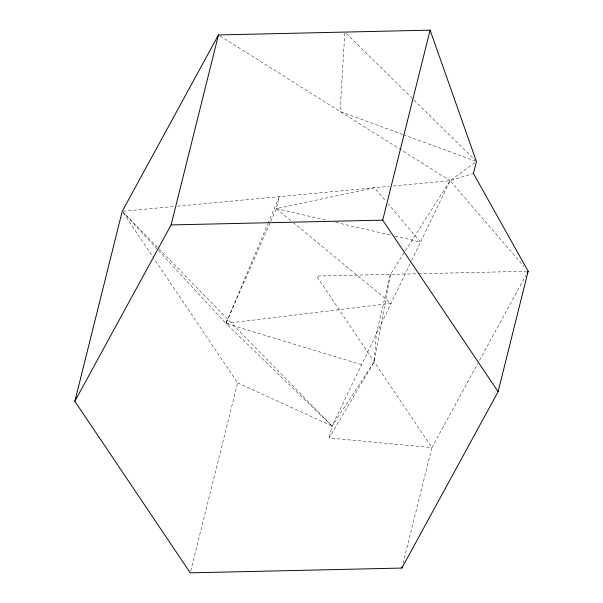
<?xml version="1.0" encoding="UTF-8"?>
<svg xmlns="http://www.w3.org/2000/svg" width="603" height="603" viewBox="0 0 603 603"><rect width="100%" height="100%" fill="white"/><g stroke="black" fill="none" stroke-linecap="round" stroke-linejoin="round"><path stroke-width="0.45" stroke-dasharray="3.02 2.26" d="M344.826 33.014L340.054 111.465L402.525 134.379M474.923 162.584L450.049 180.689L390.427 274.365L374.207 361.823L329.08 438.004L431.899 447.599L477.772 363.541M390.427 274.365L376.31 334.017L374.207 361.823L332.065 426.02L329.08 438.004M410.048 263.865L332.065 426.02L225.952 323.457L227.15 318.655M270.679 221.474L276.317 208.623L279.31 196.631L268.056 223.374M190.699 571.026L237.612 382.86L154.217 258.868M403.008 563.496L431.899 447.599L316.515 276.038L417.6 273.747M361.566 364.687L225.952 323.457L267.694 224.241M158.499 250.516L225.952 323.457L270.302 222.334M411.668 260.504L450.049 180.689L473.438 173.476M479.573 360.247L525.891 275.367M290.842 220.615L276.317 208.623L374.448 187.744L385.973 201.312M225.952 323.457L391.061 303.354L293.744 223.012M123.163 211.208L173.656 206.497M177.395 206.151L389.38 186.35M393.118 186.003L450.049 180.689L523.841 266.255M418.535 273.732L526.268 271.29M276.317 208.623L325.612 220.035M335.652 222.364L390.427 235.042M394.995 236.105L420.555 242.022L388.4 204.168M403.407 134.703L474.667 160.843M237.612 382.86L332.065 426.02L123.54 212.64L157.865 249.83M220.057 35.946L450.049 180.689M346.228 33.399L413.341 99.42M414.012 100.083L476.43 161.483M123.276 212.859L153.697 258.092"/><path stroke-width="0.9" d="M74.855 401.289L122.228 211.299L218.467 34.944L430.097 30.15L476.43 161.483L473.438 173.476L528.145 271.244L498.108 391.701L401.869 568.056L190.247 572.85L74.855 401.289L171.101 224.934L218.467 34.944M498.108 391.701L382.724 220.14L430.097 30.15M401.869 568.056L402.322 566.232M527.241 272.895L528.145 271.244M171.101 224.934L382.724 220.14"/></g></svg>
